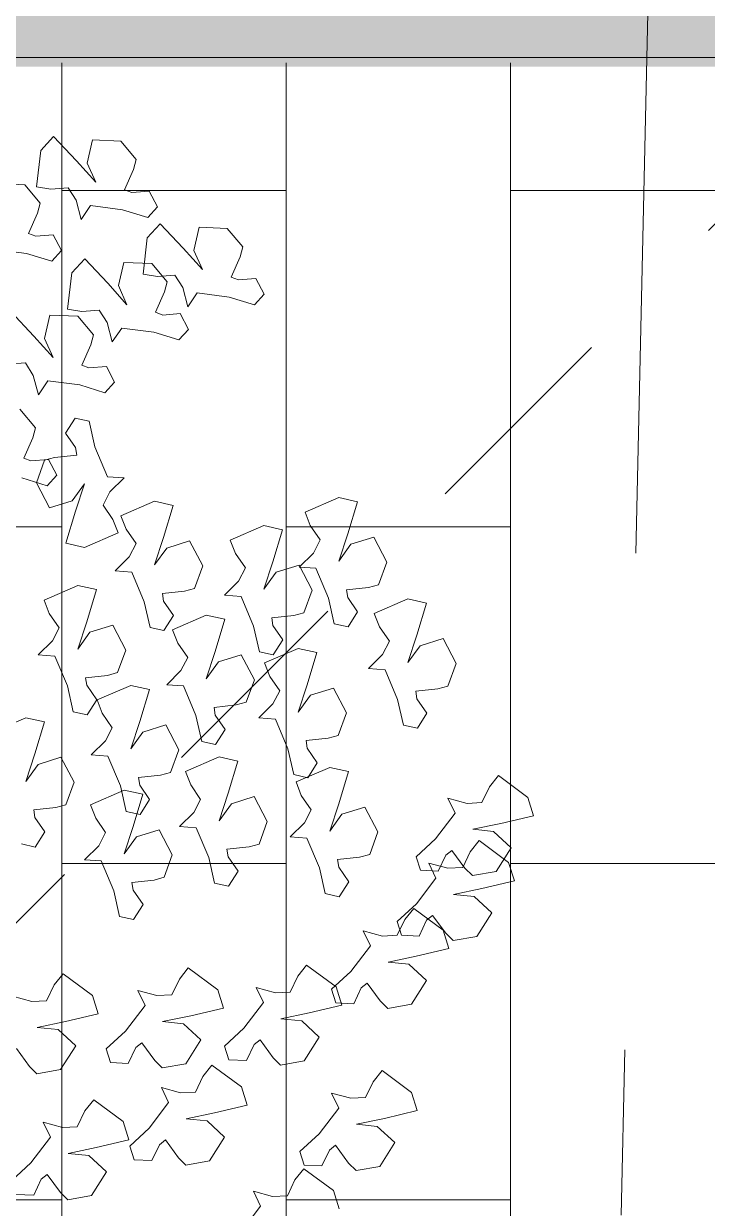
# Model space of a CAD drawing. Header units: metres. Extents: x 8 to 2416, y -346 to 476.
# Drawn here: x 27.434 to 27.846, y 45.859 to 46.574 of the extents above; entities that cross this region are included whole.
import ezdxf

# ---------------------------------------------------------------- set-up
doc = ezdxf.new("R2010")
doc.units = ezdxf.units.M
for name, pattern in [('0', [0]), ('ACAD_ISO10W100', [18, 12, -3, 0, -3]), ('HIDDEN2', [0.1875, 0.125, -0.0625])]:
    doc.linetypes.add(name, pattern=pattern)
doc.layers.get('0').update_dxf_attribs({"color": 250, "linetype": '0', "lineweight": 20})
for name, color, linetype, lineweight in [('ARBOLES', 86, 'Continuous', 0), ('baños', 140, 'Continuous', 0), ('piso', 253, 'Continuous', 0)]:
    doc.layers.add(name, color=color, linetype=linetype, lineweight=lineweight)
for name, color, linetype, lineweight, true_color in [('grama', 7, 'Continuous', 0, 0x698c45), ('SOLAR', 7, 'ACAD_ISO10W100', 9, 0xff1414), ('Techos 1', 7, 'HIDDEN2', 9, 0x42391a)]:
    doc.layers.add(name, color=color, linetype=linetype, lineweight=lineweight, true_color=true_color)
doc.layers.add('hatch piso', color=253, linetype='Continuous', lineweight=0, transparency=0.7)

# ---------------------------------------------------------------- blocks, each defined once
blk = doc.blocks.new('TREES')
at = {"layer": 'ARBOLES', "color": 252, "true_color": 0x8da178}
for p, q in [((0.03271, 0.16734), (0.02961, 0.16326)), ((0.03947, 0.16139), (0.03271, 0.16734)), ((0.0432, 0.16738), (0.04237, 0.16102)), ((0.05074, 0.16779), (0.0432, 0.16738)), ((0.05533, 0.16326), (0.05074, 0.16779)), ((0.02961, 0.16326), (0.02941, 0.15343)), ((0.05486, 0.1605), (0.05533, 0.16326)), ((0.04514, 0.15615), (0.03947, 0.16139)), ((0.04237, 0.16102), (0.04514, 0.15615)), ((0.05297, 0.15485), (0.05486, 0.1605)), ((0.0262, 0.15372), (0.01866, 0.15331)), ((0.03079, 0.14919), (0.0262, 0.15372)), ((0.02941, 0.15343), (0.03325, 0.15321)), ((0.03325, 0.15321), (0.03788, 0.15401)), ((0.03788, 0.15401), (0.04032, 0.15089)), ((0.05497, 0.1543), (0.05297, 0.15485)), ((0.0596, 0.1551), (0.05497, 0.1543)), ((0.0622, 0.1511), (0.0596, 0.1551)), ((0.04032, 0.15089), (0.04215, 0.14586)), ((0.04215, 0.14586), (0.04432, 0.14978)), ((0.04432, 0.14978), (0.05296, 0.1495)), ((0.05296, 0.1495), (0.05988, 0.14804)), ((0.05988, 0.14804), (0.0622, 0.1511)), ((0.02844, 0.14078), (0.03033, 0.14643)), ((0.03033, 0.14643), (0.03079, 0.14919)), ((0.06337, 0.1467), (0.06028, 0.14261)), ((0.07013, 0.14075), (0.06337, 0.1467)), ((0.07386, 0.14674), (0.07304, 0.14037)), ((0.0814, 0.14715), (0.07386, 0.14674)), ((0.08599, 0.14262), (0.0814, 0.14715)), ((0.03044, 0.14023), (0.02844, 0.14078)), ((0.03507, 0.14103), (0.03044, 0.14023)), ((0.03766, 0.13703), (0.03507, 0.14103)), ((0.06028, 0.14261), (0.06008, 0.13278)), ((0.07581, 0.13551), (0.07013, 0.14075)), ((0.07304, 0.14037), (0.07581, 0.13551)), ((0.08364, 0.13421), (0.08553, 0.13986)), ((0.08553, 0.13986), (0.08599, 0.14262)), ((0.03535, 0.13397), (0.03766, 0.13703)), ((0.01978, 0.13571), (0.02843, 0.13543)), ((0.02843, 0.13543), (0.03535, 0.13397)), ((0.04409, 0.13543), (0.04099, 0.13135)), ((0.05085, 0.12948), (0.04409, 0.13543)), ((0.05458, 0.13547), (0.05376, 0.12911)), ((0.06212, 0.13588), (0.05458, 0.13547)), ((0.06671, 0.13135), (0.06212, 0.13588)), ((0.08564, 0.13366), (0.08364, 0.13421)), ((0.09027, 0.13446), (0.08564, 0.13366)), ((0.09286, 0.13046), (0.09027, 0.13446)), ((0.04099, 0.13135), (0.04079, 0.12152)), ((0.06008, 0.13278), (0.06392, 0.13257)), ((0.06392, 0.13257), (0.06855, 0.13337)), ((0.06624, 0.12859), (0.06671, 0.13135)), ((0.06855, 0.13337), (0.07099, 0.13024)), ((0.09055, 0.1274), (0.09286, 0.13046)), ((0.05652, 0.12424), (0.05085, 0.12948)), ((0.05376, 0.12911), (0.05652, 0.12424)), ((0.06436, 0.12294), (0.06624, 0.12859)), ((0.07099, 0.13024), (0.07282, 0.12521)), ((0.07282, 0.12521), (0.07499, 0.12914)), ((0.07499, 0.12914), (0.08363, 0.12886)), ((0.08363, 0.12886), (0.09055, 0.1274)), ((0.04079, 0.12152), (0.04463, 0.1213)), ((0.04463, 0.1213), (0.04926, 0.1221)), ((0.04926, 0.1221), (0.0517, 0.11897)), ((0.06636, 0.12239), (0.06436, 0.12294)), ((0.07098, 0.12319), (0.06636, 0.12239)), ((0.07358, 0.11919), (0.07098, 0.12319)), ((0.03245, 0.11351), (0.02569, 0.11947)), ((0.03618, 0.11951), (0.03536, 0.11314)), ((0.04372, 0.11991), (0.03618, 0.11951)), ((0.04831, 0.11538), (0.04372, 0.11991)), ((0.0517, 0.11897), (0.05354, 0.11394)), ((0.05354, 0.11394), (0.0557, 0.11787)), ((0.0557, 0.11787), (0.06434, 0.11759)), ((0.06434, 0.11759), (0.07126, 0.11613)), ((0.07126, 0.11613), (0.07358, 0.11919)), ((0.04784, 0.11263), (0.04831, 0.11538)), ((0.03812, 0.10827), (0.03245, 0.11351)), ((0.03536, 0.11314), (0.03812, 0.10827)), ((0.04596, 0.10697), (0.04784, 0.11263)), ((0.02623, 0.10534), (0.03086, 0.10614)), ((0.03086, 0.10614), (0.0333, 0.10301)), ((0.04795, 0.10642), (0.04596, 0.10697)), ((0.05258, 0.10722), (0.04795, 0.10642)), ((0.05518, 0.10322), (0.05258, 0.10722)), ((0.0333, 0.10301), (0.03514, 0.09798)), ((0.03514, 0.09798), (0.0373, 0.1019)), ((0.0373, 0.1019), (0.04594, 0.10162)), ((0.05286, 0.10017), (0.05518, 0.10322)), ((0.04594, 0.10162), (0.05286, 0.10017)), ((0.03517, 0.08909), (0.03059, 0.09363)), ((0.04553, 0.09265), (0.04337, 0.0884)), ((0.04934, 0.09217), (0.04553, 0.09265)), ((0.05154, 0.08545), (0.04934, 0.09217)), ((0.03471, 0.08634), (0.03517, 0.08909)), ((0.03282, 0.08069), (0.03471, 0.08634)), ((0.04337, 0.0884), (0.04638, 0.08479)), ((0.0469, 0.08279), (0.04106, 0.08159)), ((0.04638, 0.08479), (0.0469, 0.08279)), ((0.05561, 0.07782), (0.05154, 0.08545)), ((0.03482, 0.08013), (0.03282, 0.08069)), ((0.03945, 0.08094), (0.03482, 0.08013)), ((0.03844, 0.08062), (0.03681, 0.07438)), ((0.04106, 0.08159), (0.03844, 0.08062)), ((0.04205, 0.07694), (0.03945, 0.08094)), ((0.03973, 0.07388), (0.04205, 0.07694)), ((0.0601, 0.07791), (0.05561, 0.07782)), ((0.05666, 0.07381), (0.0601, 0.07791)), ((0.11789, 0.07807), (0.10928, 0.07333)), ((0.12298, 0.07743), (0.11789, 0.07807)), ((0.12121, 0.0686), (0.12298, 0.07743)), ((0.03281, 0.07534), (0.03973, 0.07388)), ((0.03681, 0.07438), (0.04093, 0.06805)), ((0.04686, 0.07052), (0.04969, 0.07535)), ((0.04969, 0.07535), (0.04799, 0.06782)), ((0.05517, 0.07013), (0.05666, 0.07381)), ((0.10928, 0.07333), (0.11102, 0.06989)), ((0.04093, 0.06805), (0.04686, 0.07052)), ((0.05818, 0.06652), (0.05517, 0.07013)), ((0.06883, 0.07244), (0.06021, 0.0677)), ((0.07391, 0.0718), (0.06883, 0.07244)), ((0.07214, 0.06297), (0.07391, 0.0718)), ((0.04799, 0.06782), (0.04621, 0.05899)), ((0.06021, 0.0677), (0.06195, 0.06427)), ((0.09863, 0.06869), (0.09001, 0.06395)), ((0.10372, 0.06805), (0.09863, 0.06869)), ((0.10194, 0.05922), (0.10372, 0.06805)), ((0.11102, 0.06989), (0.11402, 0.06628)), ((0.1195, 0.06106), (0.12121, 0.0686)), ((0.12826, 0.06836), (0.12234, 0.06589)), ((0.13238, 0.06204), (0.12826, 0.06836)), ((0.05991, 0.06309), (0.05818, 0.06652)), ((0.06195, 0.06427), (0.06496, 0.06066)), ((0.09001, 0.06395), (0.09175, 0.06052)), ((0.11402, 0.06628), (0.11254, 0.0626)), ((0.12234, 0.06589), (0.1195, 0.06106)), ((0.0513, 0.05835), (0.05991, 0.06309)), ((0.06496, 0.06066), (0.06347, 0.05698)), ((0.07044, 0.05544), (0.07214, 0.06297)), ((0.07919, 0.06274), (0.07327, 0.06027)), ((0.08332, 0.05641), (0.07919, 0.06274)), ((0.09175, 0.06052), (0.09476, 0.05691)), ((0.11254, 0.0626), (0.1091, 0.0585)), ((0.13075, 0.0558), (0.13238, 0.06204)), ((0.04621, 0.05899), (0.0513, 0.05835)), ((0.07327, 0.06027), (0.07044, 0.05544)), ((0.10024, 0.05169), (0.10194, 0.05922)), ((0.109, 0.05899), (0.10307, 0.05652)), ((0.11312, 0.05266), (0.109, 0.05899)), ((0.1091, 0.0585), (0.11358, 0.05859)), ((0.11358, 0.05859), (0.11766, 0.05097)), ((0.06347, 0.05698), (0.06003, 0.05288)), ((0.08168, 0.05017), (0.08332, 0.05641)), ((0.09476, 0.05691), (0.09327, 0.05323)), ((0.10307, 0.05652), (0.10024, 0.05169)), ((0.1223, 0.05363), (0.12814, 0.05482)), ((0.12814, 0.05482), (0.13075, 0.0558)), ((0.06003, 0.05288), (0.06451, 0.05297)), ((0.06451, 0.05297), (0.06859, 0.04534)), ((0.09327, 0.05323), (0.08983, 0.04913)), ((0.11149, 0.04642), (0.11312, 0.05266)), ((0.11766, 0.05097), (0.11986, 0.04424)), ((0.12282, 0.05162), (0.1223, 0.05363)), ((0.12583, 0.04801), (0.12282, 0.05162)), ((0.13893, 0.05273), (0.13031, 0.04799)), ((0.14402, 0.05209), (0.13893, 0.05273)), ((0.14224, 0.04326), (0.14402, 0.05209)), ((0.05043, 0.04803), (0.04181, 0.04329)), ((0.05551, 0.04739), (0.05043, 0.04803)), ((0.07323, 0.048), (0.07907, 0.0492)), ((0.07375, 0.046), (0.07323, 0.048)), ((0.07907, 0.0492), (0.08168, 0.05017)), ((0.08983, 0.04913), (0.09431, 0.04922)), ((0.09431, 0.04922), (0.09839, 0.04159)), ((0.12366, 0.04377), (0.12583, 0.04801)), ((0.13031, 0.04799), (0.13205, 0.04455)), ((0.05374, 0.03856), (0.05551, 0.04739)), ((0.06859, 0.04534), (0.07079, 0.03862)), ((0.07676, 0.04239), (0.07375, 0.046)), ((0.10303, 0.04425), (0.10887, 0.04545)), ((0.10887, 0.04545), (0.11149, 0.04642)), ((0.13205, 0.04455), (0.13506, 0.04094)), ((0.04181, 0.04329), (0.04355, 0.03986)), ((0.07459, 0.03814), (0.07676, 0.04239)), ((0.08548, 0.04333), (0.07686, 0.03859)), ((0.09057, 0.04269), (0.08548, 0.04333)), ((0.08879, 0.03386), (0.09057, 0.04269)), ((0.09839, 0.04159), (0.10059, 0.03487)), ((0.10355, 0.04225), (0.10303, 0.04425)), ((0.10656, 0.03864), (0.10355, 0.04225)), ((0.11986, 0.04424), (0.12366, 0.04377)), ((0.14054, 0.03572), (0.14224, 0.04326)), ((0.1493, 0.04302), (0.14337, 0.04055)), ((0.15342, 0.0367), (0.1493, 0.04302)), ((0.04355, 0.03986), (0.04656, 0.03625)), ((0.05203, 0.03103), (0.05374, 0.03856)), ((0.06079, 0.03833), (0.05487, 0.03585)), ((0.06491, 0.032), (0.06079, 0.03833)), ((0.07079, 0.03862), (0.07459, 0.03814)), ((0.07686, 0.03859), (0.0786, 0.03516)), ((0.10439, 0.03439), (0.10656, 0.03864)), ((0.13506, 0.04094), (0.13357, 0.03726)), ((0.14337, 0.04055), (0.14054, 0.03572)), ((0.04656, 0.03625), (0.04507, 0.03257)), ((0.05487, 0.03585), (0.05203, 0.03103)), ((0.0786, 0.03516), (0.08161, 0.03155)), ((0.1109, 0.03676), (0.10228, 0.03202)), ((0.11598, 0.03612), (0.1109, 0.03676)), ((0.11421, 0.02729), (0.11598, 0.03612)), ((0.13357, 0.03726), (0.13013, 0.03316)), ((0.15179, 0.03046), (0.15342, 0.0367)), ((0.04507, 0.03257), (0.04163, 0.02847)), ((0.06328, 0.02576), (0.06491, 0.032)), ((0.08709, 0.02633), (0.08879, 0.03386)), ((0.09584, 0.03363), (0.08992, 0.03116)), ((0.09997, 0.0273), (0.09584, 0.03363)), ((0.10059, 0.03487), (0.10439, 0.03439)), ((0.10228, 0.03202), (0.10402, 0.02859)), ((0.13013, 0.03316), (0.13461, 0.03325)), ((0.13461, 0.03325), (0.13869, 0.02563)), ((0.08161, 0.03155), (0.08012, 0.02787)), ((0.08992, 0.03116), (0.08709, 0.02633)), ((0.14333, 0.02829), (0.14917, 0.02948)), ((0.14917, 0.02948), (0.15179, 0.03046)), ((0.04163, 0.02847), (0.04611, 0.02855)), ((0.04611, 0.02855), (0.05019, 0.02093)), ((0.06067, 0.02478), (0.06328, 0.02576)), ((0.08012, 0.02787), (0.07668, 0.02377)), ((0.09833, 0.02106), (0.09997, 0.0273)), ((0.10402, 0.02859), (0.10703, 0.02498)), ((0.1125, 0.01976), (0.11421, 0.02729)), ((0.12126, 0.02706), (0.11534, 0.02459)), ((0.12538, 0.02073), (0.12126, 0.02706)), ((0.13869, 0.02563), (0.14089, 0.0189)), ((0.14385, 0.02628), (0.14333, 0.02829)), ((0.14686, 0.02267), (0.14385, 0.02628)), ((0.05483, 0.02359), (0.06067, 0.02478)), ((0.05535, 0.02159), (0.05483, 0.02359)), ((0.06708, 0.02269), (0.05846, 0.01795)), ((0.07217, 0.02205), (0.06708, 0.02269)), ((0.07668, 0.02377), (0.08116, 0.02386)), ((0.08116, 0.02386), (0.08524, 0.01623)), ((0.10703, 0.02498), (0.10554, 0.0213)), ((0.11534, 0.02459), (0.1125, 0.01976)), ((0.14469, 0.01843), (0.14686, 0.02267)), ((0.05019, 0.02093), (0.05239, 0.01421)), ((0.05836, 0.01798), (0.05535, 0.02159)), ((0.07039, 0.01322), (0.07217, 0.02205)), ((0.08988, 0.01889), (0.09572, 0.02009)), ((0.09572, 0.02009), (0.09833, 0.02106)), ((0.10554, 0.0213), (0.1021, 0.0172)), ((0.12375, 0.01449), (0.12538, 0.02073)), ((0.05619, 0.01373), (0.05836, 0.01798)), ((0.05846, 0.01795), (0.0602, 0.01452)), ((0.08524, 0.01623), (0.08744, 0.00951)), ((0.0904, 0.01689), (0.08988, 0.01889)), ((0.09341, 0.01328), (0.0904, 0.01689)), ((0.1021, 0.0172), (0.10658, 0.01729)), ((0.10658, 0.01729), (0.11066, 0.00966)), ((0.14089, 0.0189), (0.14469, 0.01843)), ((0.05239, 0.01421), (0.05619, 0.01373)), ((0.0602, 0.01452), (0.06321, 0.01091)), ((0.06869, 0.00569), (0.07039, 0.01322)), ((0.07744, 0.01299), (0.07152, 0.01052)), ((0.08157, 0.00666), (0.07744, 0.01299)), ((0.09124, 0.00903), (0.09341, 0.01328)), ((0.1153, 0.01232), (0.12114, 0.01352)), ((0.12114, 0.01352), (0.12375, 0.01449)), ((0.03991, 0.01142), (0.03129, 0.00668)), ((0.045, 0.01078), (0.03991, 0.01142)), ((0.04322, 0.00195), (0.045, 0.01078)), ((0.06321, 0.01091), (0.06172, 0.00723)), ((0.07152, 0.01052), (0.06869, 0.00569)), ((0.11066, 0.00966), (0.11286, 0.00294)), ((0.11582, 0.01032), (0.1153, 0.01232)), ((0.11883, 0.00671), (0.11582, 0.01032)), ((0.06172, 0.00723), (0.05828, 0.00313)), ((0.07993, 0.00042), (0.08157, 0.00666)), ((0.08744, 0.00951), (0.09124, 0.00903)), ((0.11666, 0.00246), (0.11883, 0.00671)), ((0.16753, 0.00781), (0.16542, 0.00459)), ((0.17594, 0.00272), (0.16753, 0.00781)), ((0.05828, 0.00313), (0.06276, 0.00321)), ((0.06276, 0.00321), (0.06684, -0.00441)), ((0.09249, 0.00578), (0.08388, 0.00104)), ((0.09758, 0.00514), (0.09249, 0.00578)), ((0.09581, -0.00369), (0.09758, 0.00514)), ((0.12228, 0.00578), (0.11366, 0.00104)), ((0.12737, 0.00514), (0.12228, 0.00578)), ((0.12559, -0.00369), (0.12737, 0.00514)), ((0.16542, 0.00459), (0.1638, 0.00018)), ((0.04152, -0.00558), (0.04322, 0.00195)), ((0.05027, 0.00172), (0.04435, -0.00075)), ((0.0544, -0.00461), (0.05027, 0.00172)), ((0.07732, -0.00055), (0.07993, 0.00042)), ((0.08388, 0.00104), (0.08562, -0.0024)), ((0.11286, 0.00294), (0.11666, 0.00246)), ((0.11366, 0.00104), (0.1154, -0.0024)), ((0.1546, 0.00056), (0.15691, -0.00328)), ((0.15987, -0.00037), (0.1546, 0.00056)), ((0.1638, 0.00018), (0.15987, -0.00037)), ((0.17793, -0.00201), (0.17594, 0.00272)), ((0.04435, -0.00075), (0.04152, -0.00558)), ((0.07148, -0.00175), (0.07732, -0.00055)), ((0.072, -0.00375), (0.07148, -0.00175)), ((0.08562, -0.0024), (0.08862, -0.00601)), ((0.1154, -0.0024), (0.11841, -0.00601)), ((0.16939, -0.00488), (0.17793, -0.00201)), ((0.05277, -0.01085), (0.0544, -0.00461)), ((0.06796, -0.00547), (0.05935, -0.01021)), ((0.06684, -0.00441), (0.06904, -0.01113)), ((0.07305, -0.00611), (0.06796, -0.00547)), ((0.07127, -0.01494), (0.07305, -0.00611)), ((0.07501, -0.00736), (0.072, -0.00375)), ((0.08862, -0.00601), (0.08714, -0.00969)), ((0.0941, -0.01123), (0.09581, -0.00369)), ((0.10286, -0.00393), (0.09694, -0.0064)), ((0.10698, -0.01025), (0.10286, -0.00393)), ((0.11841, -0.00601), (0.11692, -0.00969)), ((0.12389, -0.01123), (0.12559, -0.00369)), ((0.13264, -0.00393), (0.12672, -0.0064)), ((0.13677, -0.01025), (0.13264, -0.00393)), ((0.15691, -0.00328), (0.15235, -0.01062)), ((0.16202, -0.00717), (0.16939, -0.00488)), ((0.07284, -0.01161), (0.07501, -0.00736)), ((0.09694, -0.0064), (0.0941, -0.01123)), ((0.12672, -0.0064), (0.12389, -0.01123)), ((0.16762, -0.00721), (0.16202, -0.00717)), ((0.17272, -0.01111), (0.16762, -0.00721)), ((0.04431, -0.01302), (0.05015, -0.01182)), ((0.05015, -0.01182), (0.05277, -0.01085)), ((0.05935, -0.01021), (0.06108, -0.01365)), ((0.06904, -0.01113), (0.07284, -0.01161)), ((0.08714, -0.00969), (0.0837, -0.01379)), ((0.10535, -0.01649), (0.10698, -0.01025)), ((0.11692, -0.00969), (0.11348, -0.01379)), ((0.13514, -0.01649), (0.13677, -0.01025)), ((0.15235, -0.01062), (0.14763, -0.01589)), ((0.16403, -0.01003), (0.16192, -0.01325)), ((0.17244, -0.01512), (0.16403, -0.01003)), ((0.1693, -0.01784), (0.17272, -0.01111)), ((0.04483, -0.01502), (0.04431, -0.01302)), ((0.04784, -0.01863), (0.04483, -0.01502)), ((0.06108, -0.01365), (0.06409, -0.01725)), ((0.06957, -0.02248), (0.07127, -0.01494)), ((0.07833, -0.01517), (0.0724, -0.01765)), ((0.08245, -0.0215), (0.07833, -0.01517)), ((0.0837, -0.01379), (0.08818, -0.0137)), ((0.08818, -0.0137), (0.09226, -0.02132)), ((0.11348, -0.01379), (0.11796, -0.0137)), ((0.11796, -0.0137), (0.12204, -0.02132)), ((0.15388, -0.01917), (0.1555, -0.01477)), ((0.1555, -0.01477), (0.15698, -0.01331)), ((0.15698, -0.01331), (0.16093, -0.01777)), ((0.16192, -0.01325), (0.1603, -0.01766)), ((0.17443, -0.01985), (0.17244, -0.01512)), ((0.04567, -0.02288), (0.04784, -0.01863)), ((0.06409, -0.01725), (0.0626, -0.02093)), ((0.0724, -0.01765), (0.06957, -0.02248)), ((0.0969, -0.01866), (0.10274, -0.01747)), ((0.09742, -0.02067), (0.0969, -0.01866)), ((0.10274, -0.01747), (0.10535, -0.01649)), ((0.12668, -0.01866), (0.13252, -0.01747)), ((0.1272, -0.02067), (0.12668, -0.01866)), ((0.13252, -0.01747), (0.13514, -0.01649)), ((0.14763, -0.01589), (0.14912, -0.01942)), ((0.1511, -0.01728), (0.15341, -0.02112)), ((0.15637, -0.01821), (0.1511, -0.01728)), ((0.1603, -0.01766), (0.15637, -0.01821)), ((0.16093, -0.01777), (0.16308, -0.01955)), ((0.16308, -0.01955), (0.1693, -0.01784)), ((0.0626, -0.02093), (0.05916, -0.02504)), ((0.08082, -0.02774), (0.08245, -0.0215)), ((0.09226, -0.02132), (0.09446, -0.02804)), ((0.10043, -0.02428), (0.09742, -0.02067)), ((0.12204, -0.02132), (0.12424, -0.02804)), ((0.13021, -0.02428), (0.1272, -0.02067)), ((0.15341, -0.02112), (0.14885, -0.02846)), ((0.14912, -0.01942), (0.15388, -0.01917)), ((0.1659, -0.02272), (0.17443, -0.01985)), ((0.04187, -0.0224), (0.04567, -0.02288)), ((0.05916, -0.02504), (0.06364, -0.02495)), ((0.06364, -0.02495), (0.06772, -0.03257)), ((0.09826, -0.02852), (0.10043, -0.02428)), ((0.12804, -0.02852), (0.13021, -0.02428)), ((0.15852, -0.02502), (0.1659, -0.02272)), ((0.16412, -0.02505), (0.15852, -0.02502)), ((0.16922, -0.02895), (0.16412, -0.02505)), ((0.0782, -0.02872), (0.08082, -0.02774)), ((0.09446, -0.02804), (0.09826, -0.02852)), ((0.12424, -0.02804), (0.12804, -0.02852)), ((0.14885, -0.02846), (0.14413, -0.03373)), ((0.07236, -0.02991), (0.0782, -0.02872)), ((0.07288, -0.03192), (0.07236, -0.02991)), ((0.14826, -0.02975), (0.14615, -0.03297)), ((0.15667, -0.03484), (0.14826, -0.02975)), ((0.152, -0.03261), (0.15348, -0.03115)), ((0.15348, -0.03115), (0.15743, -0.03561)), ((0.1658, -0.03568), (0.16922, -0.02895)), ((0.06772, -0.03257), (0.06992, -0.03929)), ((0.07589, -0.03552), (0.07288, -0.03192)), ((0.14413, -0.03373), (0.14562, -0.03726)), ((0.14615, -0.03297), (0.14453, -0.03737)), ((0.15038, -0.03701), (0.152, -0.03261)), ((0.15866, -0.03956), (0.15667, -0.03484)), ((0.07372, -0.03977), (0.07589, -0.03552)), ((0.13533, -0.037), (0.13765, -0.04084)), ((0.1406, -0.03793), (0.13533, -0.037)), ((0.14453, -0.03737), (0.1406, -0.03793)), ((0.14562, -0.03726), (0.15038, -0.03701)), ((0.15743, -0.03561), (0.15958, -0.03739)), ((0.15958, -0.03739), (0.1658, -0.03568)), ((0.06992, -0.03929), (0.07372, -0.03977)), ((0.13765, -0.04084), (0.13308, -0.04818)), ((0.15013, -0.04244), (0.15866, -0.03956)), ((0.14275, -0.04473), (0.15013, -0.04244)), ((0.12109, -0.04759), (0.11899, -0.05081)), ((0.1295, -0.05268), (0.12109, -0.04759)), ((0.14835, -0.04477), (0.14275, -0.04473)), ((0.15345, -0.04866), (0.14835, -0.04477)), ((0.11899, -0.05081), (0.11737, -0.05521)), ((0.13308, -0.04818), (0.12836, -0.05344)), ((0.15004, -0.0554), (0.15345, -0.04866)), ((0.08956, -0.05134), (0.08745, -0.05456)), ((0.09797, -0.05643), (0.08956, -0.05134)), ((0.12836, -0.05344), (0.12985, -0.05698)), ((0.1315, -0.0574), (0.1295, -0.05268)), ((0.13461, -0.05673), (0.13623, -0.05232)), ((0.13623, -0.05232), (0.13771, -0.05087)), ((0.13771, -0.05087), (0.14166, -0.05533)), ((0.05626, -0.05603), (0.05415, -0.05925)), ((0.06467, -0.06112), (0.05626, -0.05603)), ((0.08745, -0.05456), (0.08583, -0.05896)), ((0.09996, -0.06115), (0.09797, -0.05643)), ((0.10816, -0.05484), (0.11048, -0.05868)), ((0.11343, -0.05577), (0.10816, -0.05484)), ((0.11737, -0.05521), (0.11343, -0.05577)), ((0.12985, -0.05698), (0.13461, -0.05673)), ((0.14166, -0.05533), (0.14381, -0.05711)), ((0.14381, -0.05711), (0.15004, -0.0554)), ((0.05415, -0.05925), (0.05253, -0.06366)), ((0.07663, -0.05859), (0.07895, -0.06243)), ((0.0819, -0.05952), (0.07663, -0.05859)), ((0.08583, -0.05896), (0.0819, -0.05952)), ((0.11048, -0.05868), (0.10592, -0.06602)), ((0.11558, -0.06257), (0.12296, -0.06028)), ((0.12296, -0.06028), (0.1315, -0.0574)), ((0.0486, -0.06421), (0.04333, -0.06329)), ((0.06666, -0.06585), (0.06467, -0.06112)), ((0.07895, -0.06243), (0.07438, -0.06977)), ((0.09143, -0.06403), (0.09996, -0.06115)), ((0.12118, -0.06261), (0.11558, -0.06257)), ((0.12628, -0.06651), (0.12118, -0.06261)), ((0.05253, -0.06366), (0.0486, -0.06421)), ((0.05813, -0.06873), (0.06666, -0.06585)), ((0.08405, -0.06632), (0.09143, -0.06403)), ((0.08965, -0.06636), (0.08405, -0.06632)), ((0.09475, -0.07025), (0.08965, -0.06636)), ((0.10592, -0.06602), (0.10119, -0.07129)), ((0.12287, -0.07324), (0.12628, -0.06651)), ((0.05075, -0.07102), (0.05813, -0.06873)), ((0.07438, -0.06977), (0.06966, -0.07503)), ((0.10906, -0.07016), (0.11054, -0.06871)), ((0.11054, -0.06871), (0.11449, -0.07317)), ((0.05635, -0.07106), (0.05075, -0.07102)), ((0.06145, -0.07495), (0.05635, -0.07106)), ((0.07753, -0.07391), (0.07901, -0.07246)), ((0.07901, -0.07246), (0.08296, -0.07692)), ((0.09133, -0.07699), (0.09475, -0.07025)), ((0.10119, -0.07129), (0.10268, -0.07482)), ((0.10744, -0.07457), (0.10906, -0.07016)), ((0.05803, -0.08168), (0.06145, -0.07495)), ((0.06966, -0.07503), (0.07115, -0.07857)), ((0.07591, -0.07832), (0.07753, -0.07391)), ((0.10268, -0.07482), (0.10744, -0.07457)), ((0.11449, -0.07317), (0.11665, -0.07495)), ((0.11665, -0.07495), (0.12287, -0.07324)), ((0.14388, -0.07387), (0.14177, -0.07709)), ((0.15229, -0.07896), (0.14388, -0.07387)), ((0.04571, -0.07715), (0.04966, -0.08161)), ((0.07115, -0.07857), (0.07591, -0.07832)), ((0.08296, -0.07692), (0.08511, -0.0787)), ((0.08511, -0.0787), (0.09133, -0.07699)), ((0.09831, -0.0767), (0.0962, -0.07992)), ((0.10672, -0.08178), (0.09831, -0.0767)), ((0.14177, -0.07709), (0.14015, -0.0815)), ((0.15428, -0.08369), (0.15229, -0.07896)), ((0.04966, -0.08161), (0.05181, -0.08339)), ((0.05181, -0.08339), (0.05803, -0.08168)), ((0.0962, -0.07992), (0.09458, -0.08432)), ((0.10871, -0.08651), (0.10672, -0.08178)), ((0.13095, -0.08113), (0.13326, -0.08496)), ((0.13622, -0.08205), (0.13095, -0.08113)), ((0.14015, -0.0815), (0.13622, -0.08205)), ((0.08538, -0.08395), (0.0877, -0.08779)), ((0.09065, -0.08488), (0.08538, -0.08395)), ((0.09458, -0.08432), (0.09065, -0.08488)), ((0.13326, -0.08496), (0.1287, -0.09231)), ((0.14574, -0.08657), (0.15428, -0.08369)), ((0.06764, -0.08889), (0.06553, -0.09211)), ((0.07605, -0.09398), (0.06764, -0.08889)), ((0.0877, -0.08779), (0.08313, -0.09513)), ((0.10018, -0.08939), (0.10871, -0.08651)), ((0.13837, -0.08886), (0.14574, -0.08657)), ((0.14397, -0.0889), (0.13837, -0.08886)), ((0.14907, -0.09279), (0.14397, -0.0889)), ((0.06553, -0.09211), (0.06391, -0.09652)), ((0.0928, -0.09168), (0.10018, -0.08939)), ((0.0984, -0.09172), (0.0928, -0.09168)), ((0.1035, -0.09561), (0.0984, -0.09172)), ((0.07804, -0.09871), (0.07605, -0.09398)), ((0.08313, -0.09513), (0.07841, -0.10039)), ((0.1287, -0.09231), (0.12398, -0.09757)), ((0.13185, -0.09645), (0.13333, -0.09499)), ((0.13333, -0.09499), (0.13728, -0.09945)), ((0.14565, -0.09953), (0.14907, -0.09279)), ((0.05471, -0.09614), (0.05703, -0.09998)), ((0.05998, -0.09707), (0.05471, -0.09614)), ((0.06391, -0.09652), (0.05998, -0.09707)), ((0.08628, -0.09927), (0.08776, -0.09782)), ((0.08776, -0.09782), (0.09171, -0.10228)), ((0.10008, -0.10235), (0.1035, -0.09561)), ((0.12398, -0.09757), (0.12547, -0.1011)), ((0.13023, -0.10086), (0.13185, -0.09645)), ((0.05703, -0.09998), (0.05246, -0.10732)), ((0.06213, -0.10388), (0.06951, -0.10158)), ((0.06951, -0.10158), (0.07804, -0.09871)), ((0.07841, -0.10039), (0.0799, -0.10393)), ((0.08466, -0.10368), (0.08628, -0.09927)), ((0.12547, -0.1011), (0.13023, -0.10086)), ((0.13728, -0.09945), (0.13943, -0.10123)), ((0.13943, -0.10123), (0.14565, -0.09953)), ((0.06773, -0.10392), (0.06213, -0.10388)), ((0.07283, -0.10781), (0.06773, -0.10392)), ((0.0799, -0.10393), (0.08466, -0.10368)), ((0.09171, -0.10228), (0.09386, -0.10406)), ((0.09386, -0.10406), (0.10008, -0.10235)), ((0.12548, -0.10203), (0.12337, -0.10525)), ((0.13389, -0.10712), (0.12548, -0.10203)), ((0.05246, -0.10732), (0.04774, -0.11259)), ((0.06942, -0.11454), (0.07283, -0.10781)), ((0.12337, -0.10525), (0.12175, -0.10966)), ((0.13588, -0.11185), (0.13389, -0.10712)), ((0.05561, -0.11147), (0.05709, -0.11001)), ((0.05709, -0.11001), (0.06104, -0.11447)), ((0.11255, -0.10929), (0.11486, -0.11312)), ((0.11782, -0.11022), (0.11255, -0.10929)), ((0.12175, -0.10966), (0.11782, -0.11022)), ((0.05399, -0.11588), (0.05561, -0.11147)), ((0.11486, -0.11312), (0.1103, -0.12047)), ((0.04923, -0.11612), (0.05399, -0.11588)), ((0.06104, -0.11447), (0.06319, -0.11625)), ((0.06319, -0.11625), (0.06942, -0.11454))]:
    blk.add_line(p, q, dxfattribs=at)
blk = doc.blocks.new('PL BASE 1N NASAS 09')
at = {"layer": 'piso'}
blk.add_line((-122.39107, -41.64972), (-123.53112, -41.64972), dxfattribs=at)
at = {"layer": 'Techos 1'}
blk.add_line((-123.33107, -42.54972), (-119.23107, -38.44972), dxfattribs=at)
blk = doc.blocks.new('PL MUEBLES 1N NASAS 09')
at = {"layer": 'hatch piso'}
h = blk.add_hatch(dxfattribs=at)
h.set_pattern_fill('AR-BRSTD', color=256, scale=0.002, angle=-90)
h.set_pattern_definition([(270, (38.70153, 39.36118), (0.1354836, -2e-17), []), (0, (38.70153, 39.36118), (0.1354836, 0.2032), [0.1354836, -0.1354836])])
edge = h.paths.add_edge_path()
edge.add_arc((42.20519, 44.72824), 0.02541, 5.5979, 84.4021)
edge.add_line((42.20767, 44.75354), (42.01047, 44.75354))
edge.add_arc((42.01047, 44.83354), 0.08, 180, 270, ccw=False)
edge.add_line((41.93047, 44.83354), (41.93047, 46.55026))
edge.add_line((41.93047, 46.55026), (38.73043, 46.55026))
edge.add_line((38.73043, 46.55026), (38.73043, 39.36118))
edge.add_line((38.73043, 39.36118), (41.93047, 39.36118))
edge.add_line((41.93047, 39.36118), (41.93047, 41.07354))
edge.add_arc((42.01047, 41.07354), 0.08, 91.75822, 180, ccw=False)
edge.add_line((42.00802, 41.1535), (42.19272, 41.1536))
edge.add_arc((42.19047, 41.19354), 0.04, 273.21897, 360)
edge.add_line((42.23047, 41.19354), (42.23048, 44.73072))
at = {"layer": 'baños'}
blk.add_blockref('PL BASE 1N NASAS 09', (162.26154, 88.20329), dxfattribs=at)

msp = doc.modelspace()

# ---------------------------------------------------------------- hatches: boundary and pattern name
at = {"layer": 'grama', "transparency": 33554495}
h = msp.add_hatch(color=256, dxfattribs=at)
h.dxf.hatch_style = 1
edge = h.paths.add_edge_path()
edge.add_line((80.80909, 57.9566), (21.06071, 57.94696))
edge.add_line((21.06071, 57.94696), (21.03853, 56.94696))
edge.add_line((21.03853, 56.94696), (37.35087, 56.94959))
edge.add_arc((37.35097, 56.34959), 0.6, 0.00924, 90.00924, ccw=False)
edge.add_line((37.95097, 56.34969), (37.95136, 53.94969))
edge.add_arc((37.35136, 53.94959), 0.6, -89.99076, 0.00924, ccw=False)
edge.add_line((37.35145, 53.34959), (36.05148, 53.34938))
edge.add_arc((36.05153, 53.04938), 0.3, 90.00924, 180.01385)
edge.add_line((35.75153, 53.04931), (35.75155, 52.94807))
edge.add_line((35.75155, 52.94807), (52.32655, 52.95357))
edge.add_line((52.32655, 52.95357), (52.32655, 53.25357))
edge.add_line((52.32655, 53.25357), (62.20155, 53.25357))
edge.add_line((62.20155, 53.25357), (62.20155, 47.44807))
edge.add_line((62.20155, 47.44807), (63.20155, 47.44807))
edge.add_line((63.20155, 47.44807), (63.20155, 53.25492))
edge.add_line((63.20155, 53.25492), (70.76337, 53.25291))
edge.add_line((70.76337, 53.25291), (70.76337, 47.74607))
edge.add_line((70.76337, 47.74607), (71.36337, 47.74807))
edge.add_line((71.36337, 47.74807), (71.36337, 38.16176))
edge.add_line((71.36337, 38.16176), (70.76337, 38.16245))
edge.add_line((70.76337, 38.16245), (70.76337, 32.65423))
edge.add_line((70.76337, 32.65423), (63.20155, 32.65492))
edge.add_line((63.20155, 32.65492), (63.20155, 38.459))
edge.add_line((63.20155, 38.459), (62.20155, 38.459))
edge.add_line((62.20155, 38.459), (62.18905, 32.65357))
edge.add_line((62.18905, 32.65357), (52.32655, 32.65357))
edge.add_line((52.32655, 32.65357), (52.32655, 32.95357))
edge.add_line((52.32655, 32.95357), (27.95155, 32.959))
edge.add_line((27.95155, 32.959), (27.95155, 39.359))
edge.add_line((27.95155, 39.359), (26.8226, 39.359))
edge.add_line((26.8226, 39.359), (26.8226, 40.259))
edge.add_line((26.8226, 40.259), (26.4226, 40.259))
edge.add_line((26.4226, 40.259), (26.4226, 45.64807))
edge.add_line((26.4226, 45.64807), (26.8226, 45.64807))
edge.add_line((26.8226, 45.64807), (26.8226, 46.54807))
edge.add_line((26.8226, 46.54807), (27.95155, 46.54807))
edge.add_line((27.95155, 46.54807), (27.95155, 52.94807))
edge.add_line((27.95155, 52.94807), (28.15152, 52.94807))
edge.add_line((28.15152, 52.94807), (28.1515, 53.04811))
edge.add_arc((27.8515, 53.04806), 0.3, 0.00924, 90.00924)
edge.add_line((27.85146, 53.34806), (25.16338, 53.34763))
edge.add_arc((25.16351, 52.54763), 0.8, 90.00924, 198.79711)
edge.add_arc((-3.02361, 42.95354), 28.97516, -26.202094, 18.797106, ccw=False)
edge.add_arc((21.17964, 31.04296), 2, 270, 333.79791, ccw=False)
edge.add_line((21.17964, 29.04296), (20.41961, 29.04296))
edge.add_line((20.41961, 29.04296), (20.39553, 27.95762))
edge.add_line((20.39553, 27.95762), (80.30505, 27.9575))
edge.add_line((80.30505, 27.9575), (80.80909, 57.9566))

# ---------------------------------------------------------------- linework, layer by layer
at = {"layer": 'SOLAR', "ltscale": 0.1}
msp.add_lwpolyline([(65.38694, 32.95753), (27.50816, 32.9576), (27.95155, 52.94807), (65.72292, 52.95417)], close=True, dxfattribs=at)

# ---------------------------------------------------------------- block references
msp.add_blockref('PL MUEBLES 1N NASAS 09', (-11.87892, 0))
at = {"layer": 'ARBOLES', "xscale": 2.251120822503859, "yscale": 2.251120822503859, "zscale": 2.251120822503859, "rotation": 354.6252016265699}
msp.add_blockref('TREES', (27.34305, 46.13773), dxfattribs=at)

doc.saveas('drawing.dxf')
